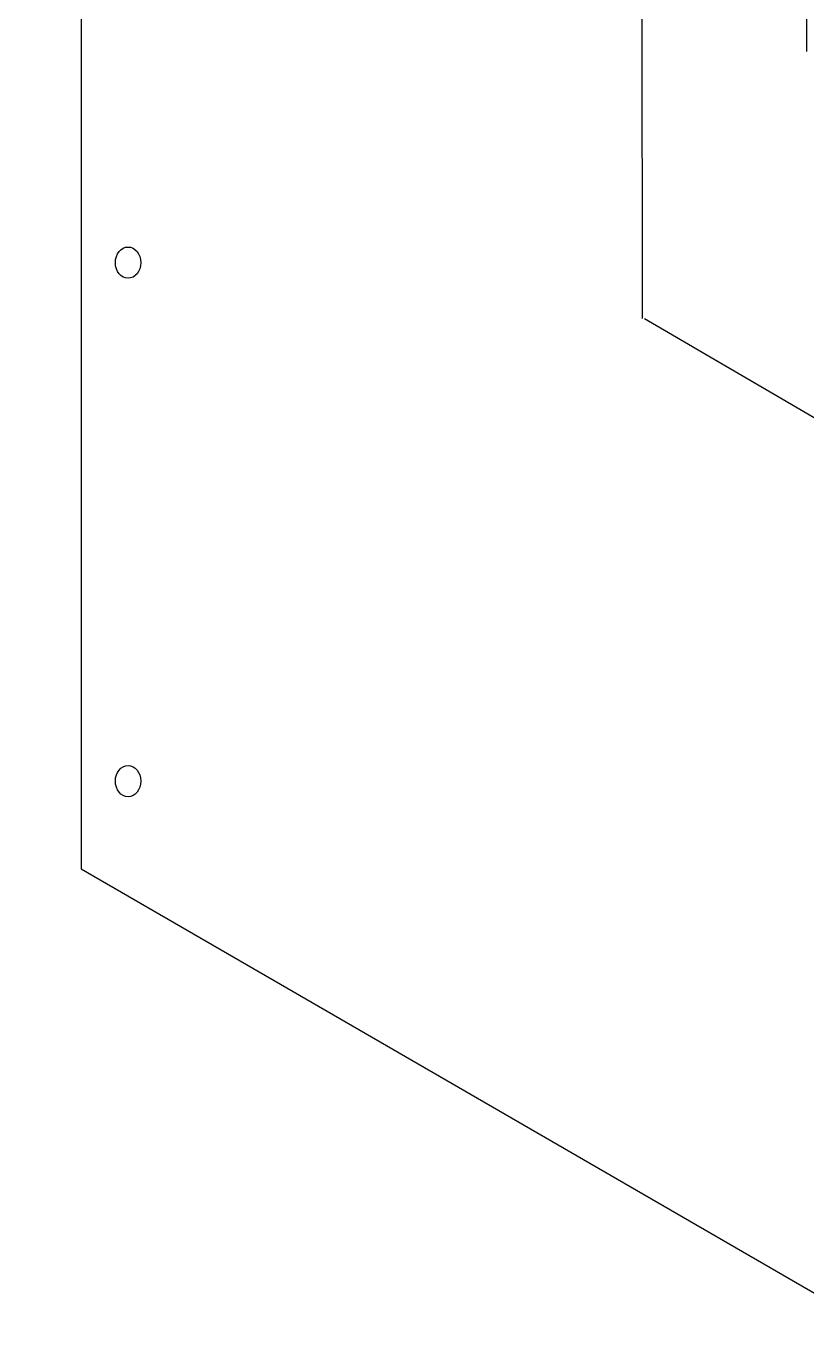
# Model space of a CAD drawing. Header units: inches. Extents: x -24 to 76, y -57 to 19.
# Drawn here: x 62.857 to 63.96, y 7.744 to 9.584 of the extents above; entities that cross this region are included whole.
import ezdxf

# ---------------------------------------------------------------- set-up
doc = ezdxf.new("R2010")
doc.units = ezdxf.units.IN
doc.header["$MEASUREMENT"] = 0
for name, color, linetype, lineweight in [('G-ANNO-TTLB', 7, 'Continuous', 0), ('Layer 12', 7, 'Continuous', 0), ('TYVEK', 7, 'Continuous', 0), ('WALL SCRATCH', 7, 'Continuous', 0)]:
    doc.layers.add(name, color=color, linetype=linetype, lineweight=lineweight)

# ---------------------------------------------------------------- blocks, each defined once
blk = doc.blocks.new('Block_298')
at = {"layer": 'Layer 12', "color": 191, "lineweight": 25, "true_color": 0xbf7fff}
blk.add_lwpolyline([(63.9583, 9.0084)], dxfattribs=at)

msp = doc.modelspace()

# ---------------------------------------------------------------- hatches: boundary and pattern name
at = {"layer": 'G-ANNO-TTLB', "true_color": 0xff00ff, "transparency": 33554687}
h = msp.add_hatch(color=6, dxfattribs=at)
edge = h.paths.add_edge_path()
edge.add_spline(control_points=[(71.2893, -15.0744), (71.2893, -15.0744), (30.6016, -15.0744), (30.6016, -15.0744), (30.6016, -15.0744), (30.6016, 19.0506), (30.6016, 19.0506), (30.6016, 19.0506), (71.2893, 19.0506), (71.2893, 19.0506), (71.2893, 19.0506), (71.2893, -15.0744), (71.2893, -15.0744)], knot_values=[0, 0, 0, 0, 1, 1, 1, 2, 2, 2, 3, 3, 3, 4, 4, 4, 4], degree=3, periodic=0)
edge = h.paths.add_edge_path()
edge.add_spline(control_points=[(30.7266, 18.9256), (30.7266, 18.9256), (30.7266, -14.9494), (30.7266, -14.9494), (30.7266, -14.9494), (71.1643, -14.9494), (71.1643, -14.9494), (71.1643, -14.9494), (71.1643, 18.9256), (71.1643, 18.9256), (71.1643, 18.9256), (30.7266, 18.9256), (30.7266, 18.9256)], knot_values=[0, 0, 0, 0, 1, 1, 1, 2, 2, 2, 3, 3, 3, 4, 4, 4, 4], degree=3, periodic=0)
edge.add_line((30.7266, 18.9256), (30.7266, 18.9256))

# ---------------------------------------------------------------- linework, layer by layer
at = {"layer": 'G-ANNO-TTLB'}
for points in [[(71.2893, -15.0744), (71.2893, -15.0744), (30.6016, -15.0744), (30.6016, -15.0744), (30.6016, -15.0744), (30.6016, 19.0506), (30.6016, 19.0506), (30.6016, 19.0506), (71.2893, 19.0506), (71.2893, 19.0506), (71.2893, 19.0506), (71.2893, -15.0744), (71.2893, -15.0744)], [(30.7266, 18.9256), (30.7266, 18.9256), (30.7266, -14.9494), (30.7266, -14.9494), (30.7266, -14.9494), (71.1643, -14.9494), (71.1643, -14.9494), (71.1643, -14.9494), (71.1643, 18.9256), (71.1643, 18.9256), (71.1643, 18.9256), (30.7266, 18.9256), (30.7266, 18.9256)]]:
    msp.add_open_spline(points, degree=3, knots=[0, 0, 0, 0, 1, 1, 1, 2, 2, 2, 3, 3, 3, 4, 4, 4, 4], dxfattribs=at)
at = {"layer": 'TYVEK', "color": 4, "lineweight": 25, "true_color": 0x00ffff}
msp.add_line((63.9598, 9.5484), (63.9598, 10.1541), dxfattribs=at)
at = {"layer": 'TYVEK', "color": 18, "lineweight": 25, "true_color": 0x000000}
msp.add_lwpolyline([(62.9409, 8.3925)], dxfattribs=at)
at = {"layer": 'WALL SCRATCH', "color": 2, "lineweight": 25, "true_color": 0xffff00}
for p, q in [((62.9349, 14.258), (62.9349, 8.3936)), ((62.9349, 8.3936), (66.6681, 6.2323))]:
    msp.add_line(p, q, dxfattribs=at)
at = {"layer": 'WALL SCRATCH', "color": 18, "lineweight": 25, "true_color": 0x000000}
for p, q in [((63.7252, 13.1342), (63.7271, 9.171)), ((63.7304, 9.171), (66.0816, 7.7996))]:
    msp.add_line(p, q, dxfattribs=at)
at = {"layer": 'WALL SCRATCH', "color": 1, "lineweight": 25, "true_color": 0xff0000}
msp.add_lwpolyline([(63.7252, 9.3007)], dxfattribs=at)
at = {"layer": 'WALL SCRATCH', "color": 252, "lineweight": 25, "true_color": 0x848484}
for centre in [(63.0011, 9.2501), (63.0011, 8.5177)]:
    msp.add_ellipse(centre, major_axis=(0, 0.0221), ratio=0.812499, dxfattribs=at)

# ---------------------------------------------------------------- block references
at = {"layer": 'Layer 12'}
msp.add_blockref('Block_298', (0, 0), dxfattribs=at)

doc.saveas('drawing.dxf')
